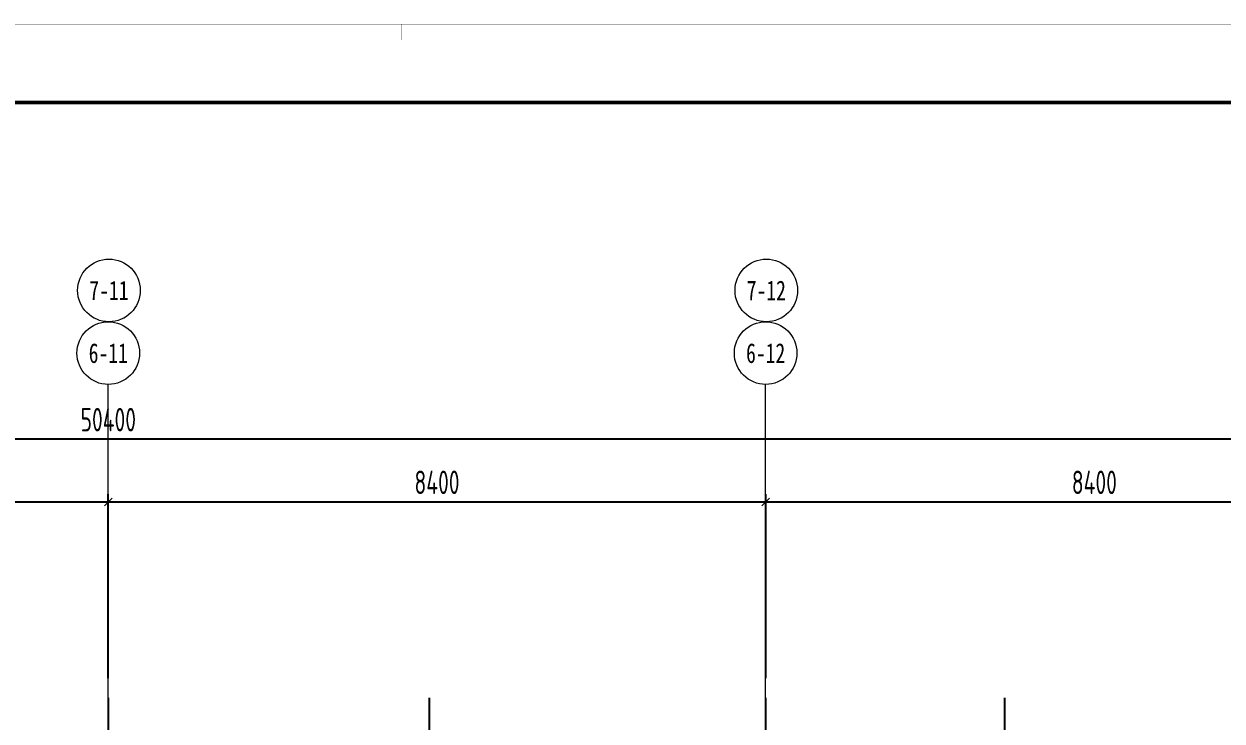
# Model space of a CAD drawing. Header units: millimetres. Extents: x -202076 to 1082610, y -439651 to 179350.
# Drawn here: x 126665 to 141974, y 67421 to 76322 of the extents above; entities that cross this region are included whole.
import ezdxf
from ezdxf.enums import TextEntityAlignment as Align

# ---------------------------------------------------------------- set-up
doc = ezdxf.new("R2010")
doc.units = ezdxf.units.MM
doc.header["$LTSCALE"] = 1000
doc.linetypes.add('DOTE', pattern=[2.42, 2, -0.2, 0.02, -0.2])
for name, color, linetype in [('02-TEXT_轴号', 7, 'Continuous'), ('A_AXIS-轴线', 36, 'DOTE'), ('AXIS_TEXT', 7, 'Continuous')]:
    doc.layers.add(name, color=color, linetype=linetype)
doc.layers.add('DIM', color=3, linetype='Continuous', lineweight=0)
doc.styles.add('_TCH_AXIS', font='STXIHEI.TTF', dxfattribs={"width": 0.75})
doc.styles.add('COMPLEX', font='COMPLEX')
doc.styles.add('TSSD_Dimension', font='tssdeng.shx', dxfattribs={"width": 0.7, "bigfont": 'hztxt.shx'})
doc.dimstyles.new('TSSD_100_100', dxfattribs={"dimtxt": 300, "dimasz": 100, "dimexe": 100, "dimexo": 250, "dimgap": 100, "dimtad": 1, "dimdec": 0, "dimzin": 0, "dimdsep": 46, "dimtxsty": 'TSSD_Dimension', "dimblk": 'ARCHTICK', "dimcen": 0, "dimdle": 100, "dimclrt": 7, "dimadec": 0, "dimazin": 0, "dimtfac": 1, "dimtdec": 0, "dimtix": 1, "dimtmove": 2, "dimatfit": 3, "dimfxl": 1, "dimtolj": 1, "dimtzin": 0, "dimarcsym": 0})

# ---------------------------------------------------------------- blocks, each defined once
blk = doc.blocks.new('_AXISO')
blk.add_circle((0, 0), 0.5)
at = {"layer": 'AXIS_TEXT', "style": 'COMPLEX', "width": 1.041667}
blk.add_attdef('A', text='', height=0.56, dxfattribs=at).set_placement((-0.25, -0.28), (0.25, -0.28), align=Align.FIT)
blk = doc.blocks.new('_ARCHTICK')
at = {"color": 0, "linetype": 'ByBlock', "const_width": 0.15}
blk.add_lwpolyline([(-0.5, -0.5), (0.5, 0.5)], dxfattribs=at)
blk = doc.blocks.new('*D27')
at = {"layer": 'Defpoints', "color": 0, "transparency": 16777216}
for p in [(127743, 70219), (119343, 67719), (127743, 67719)]:
    blk.add_point(p, dxfattribs=at)
at = {"layer": 'DIM', "color": 0, "lineweight": -2, "transparency": 16777216}
for p, q in [((119343, 67969), (119343, 70319)), ((127743, 67969), (127743, 70319)), ((119243, 70219), (127843, 70219))]:
    blk.add_line(p, q, dxfattribs=at)
at = {"layer": 'DIM', "color": 0, "lineweight": -2, "transparency": 16777216, "xscale": 100, "yscale": 100, "zscale": 100, "rotation": 180}
blk.add_blockref('_ARCHTICK', (119343, 70219), dxfattribs=at)
at = {"layer": 'DIM', "color": 0, "lineweight": -2, "transparency": 16777216, "xscale": 100, "yscale": 100, "zscale": 100}
blk.add_blockref('_ARCHTICK', (127743, 70219), dxfattribs=at)
at = {"layer": 'DIM', "color": 7, "transparency": 16777216, "insert": (123543, 70469), "char_height": 300, "attachment_point": 5, "style": 'TSSD_Dimension'}
blk.add_mtext('\\A1;8400', dxfattribs=at)
blk = doc.blocks.new('*D28')
at = {"layer": 'Defpoints', "color": 0, "transparency": 16777216}
for p in [(136143, 70219), (127743, 67719), (136143, 67719)]:
    blk.add_point(p, dxfattribs=at)
at = {"layer": 'DIM', "color": 0, "lineweight": -2, "transparency": 16777216}
for p, q in [((127743, 67969), (127743, 70319)), ((136143, 67969), (136143, 70319)), ((127643, 70219), (136243, 70219))]:
    blk.add_line(p, q, dxfattribs=at)
at = {"layer": 'DIM', "color": 0, "lineweight": -2, "transparency": 16777216, "xscale": 100, "yscale": 100, "zscale": 100, "rotation": 180}
blk.add_blockref('_ARCHTICK', (127743, 70219), dxfattribs=at)
at = {"layer": 'DIM', "color": 0, "lineweight": -2, "transparency": 16777216, "xscale": 100, "yscale": 100, "zscale": 100}
blk.add_blockref('_ARCHTICK', (136143, 70219), dxfattribs=at)
at = {"layer": 'DIM', "color": 7, "transparency": 16777216, "insert": (131943, 70469), "char_height": 300, "attachment_point": 5, "style": 'TSSD_Dimension'}
blk.add_mtext('\\A1;8400', dxfattribs=at)
blk = doc.blocks.new('*D29')
at = {"layer": 'Defpoints', "color": 0, "transparency": 16777216}
for p in [(144543, 70219), (136143, 67719), (144543, 67719)]:
    blk.add_point(p, dxfattribs=at)
at = {"layer": 'DIM', "color": 0, "lineweight": -2, "transparency": 16777216}
for p, q in [((136143, 67969), (136143, 70319)), ((144543, 67969), (144543, 70319)), ((136043, 70219), (144643, 70219))]:
    blk.add_line(p, q, dxfattribs=at)
at = {"layer": 'DIM', "color": 0, "lineweight": -2, "transparency": 16777216, "xscale": 100, "yscale": 100, "zscale": 100, "rotation": 180}
blk.add_blockref('_ARCHTICK', (136143, 70219), dxfattribs=at)
at = {"layer": 'DIM', "color": 0, "lineweight": -2, "transparency": 16777216, "xscale": 100, "yscale": 100, "zscale": 100}
blk.add_blockref('_ARCHTICK', (144543, 70219), dxfattribs=at)
at = {"layer": 'DIM', "color": 7, "transparency": 16777216, "insert": (140343, 70469), "char_height": 300, "attachment_point": 5, "style": 'TSSD_Dimension'}
blk.add_mtext('\\A1;8400', dxfattribs=at)
blk = doc.blocks.new('*D31')
at = {"layer": 'Defpoints', "color": 0, "transparency": 16777216}
for p in [(102543, 71019), (102543, 67719), (152943, 67719)]:
    blk.add_point(p, dxfattribs=at)
at = {"layer": 'DIM', "color": 0, "lineweight": -2, "transparency": 16777216}
for p, q in [((102543, 67969), (102543, 71119)), ((152943, 67969), (152943, 71119)), ((153043, 71019), (102443, 71019))]:
    blk.add_line(p, q, dxfattribs=at)
at = {"layer": 'DIM', "color": 0, "lineweight": -2, "transparency": 16777216, "xscale": 100, "yscale": 100, "zscale": 100, "rotation": 180}
blk.add_blockref('_ARCHTICK', (102543, 71019), dxfattribs=at)
at = {"layer": 'DIM', "color": 0, "lineweight": -2, "transparency": 16777216, "xscale": 100, "yscale": 100, "zscale": 100}
blk.add_blockref('_ARCHTICK', (152943, 71019), dxfattribs=at)
at = {"layer": 'DIM', "color": 7, "transparency": 16777216, "insert": (127743, 71269), "char_height": 300, "attachment_point": 5, "style": 'TSSD_Dimension'}
blk.add_mtext('\\A1;50400', dxfattribs=at)
blk = doc.blocks.new('图框-A1')
for points, const_width in [([(0, 0), (841, 0), (841, 594), (0, 594)], 0.05), ([(766, 584), (25, 584), (25, 10), (766, 10)], 0.5)]:
    blk.add_lwpolyline(points, close=True, dxfattribs=dict(const_width=const_width))
at = {"const_width": 0.05}
blk.add_lwpolyline([(420.5, 594), (420.5, 592)], dxfattribs=at)

msp = doc.modelspace()

# ---------------------------------------------------------------- linework, layer by layer
at = {"layer": 'A_AXIS-轴线'}
for p, q in [((127742.7, 67719), (127742.7, 42519)), ((131842.7, 67719), (131842.7, 55119)), ((136142.7, 67719), (136142.7, 42519)), ((139192.7, 67719), (139192.7, 55119))]:
    msp.add_line(p, q, dxfattribs=at)
at = {"layer": 'DIM'}
for p, q in [((127742.7, 67719), (127742.7, 71719)), ((136142.7, 67719), (136142.7, 71719))]:
    msp.add_line(p, q, dxfattribs=at)

# ---------------------------------------------------------------- block references
at = {"xscale": 100, "yscale": 100, "zscale": 100}
msp.add_blockref('图框-A1', (89442.7, 16919), dxfattribs=at)
at = {"layer": 'DIM'}
ref = msp.add_blockref('_AXISO', (127751.2, 72918.9), dxfattribs=dict(at, xscale=800, yscale=800, zscale=800))
ref.add_attrib('A', '7-11', dxfattribs={"layer": '02-TEXT_轴号', "height": 247.28, "style": '_TCH_AXIS', "width": 0.761209}).set_placement((127499.9, 72795.3), (128002.4, 72795.3), align=Align.FIT)
ref = msp.add_blockref('_AXISO', (136151.2, 72918.9), dxfattribs=dict(at, xscale=800, yscale=800, zscale=800))
ref.add_attrib('A', '7-12', dxfattribs={"layer": '02-TEXT_轴号', "height": 252.11, "style": '_TCH_AXIS', "width": 0.743037}).set_placement((135901.1, 72792.9), (136401.2, 72792.9), align=Align.FIT)
ref = msp.add_blockref('_AXISO', (127742.7, 72119), dxfattribs=dict(at, xscale=800, yscale=800, zscale=800))
ref.add_attrib('A', '6-11', dxfattribs={"layer": '02-TEXT_轴号', "height": 252.11, "style": '_TCH_AXIS', "width": 0.743037}).set_placement((127492.6, 71992.9), (127992.7, 71992.9), align=Align.FIT)
ref = msp.add_blockref('_AXISO', (136142.7, 72119), dxfattribs=dict(at, xscale=800, yscale=800, zscale=800))
ref.add_attrib('A', '6-12', dxfattribs={"layer": '02-TEXT_轴号', "height": 252.11, "style": '_TCH_AXIS', "width": 0.743037}).set_placement((135892.6, 71992.9), (136392.7, 71992.9), align=Align.FIT)

# ---------------------------------------------------------------- dimensions: what is measured, and where the dimension line sits
for base, p1, p2, picture, middle in [((102542.7, 71019), (152942.7, 67719), (102542.7, 67719), '*D31', (127742.7, 71269)), ((127742.7, 70219), (119342.7, 67719), (127742.7, 67719), '*D27', (123542.7, 70469)), ((136142.7, 70219), (127742.7, 67719), (136142.7, 67719), '*D28', (131942.7, 70469)), ((144542.7, 70219), (136142.7, 67719), (144542.7, 67719), '*D29', (140342.7, 70469))]:
    dim = msp.add_linear_dim(base=base, p1=p1, p2=p2, dimstyle='TSSD_100_100', dxfattribs=at)
    dim.commit()
    dim.dimension.update_dxf_attribs({"geometry": picture, "text_midpoint": middle})

doc.saveas('drawing.dxf')
